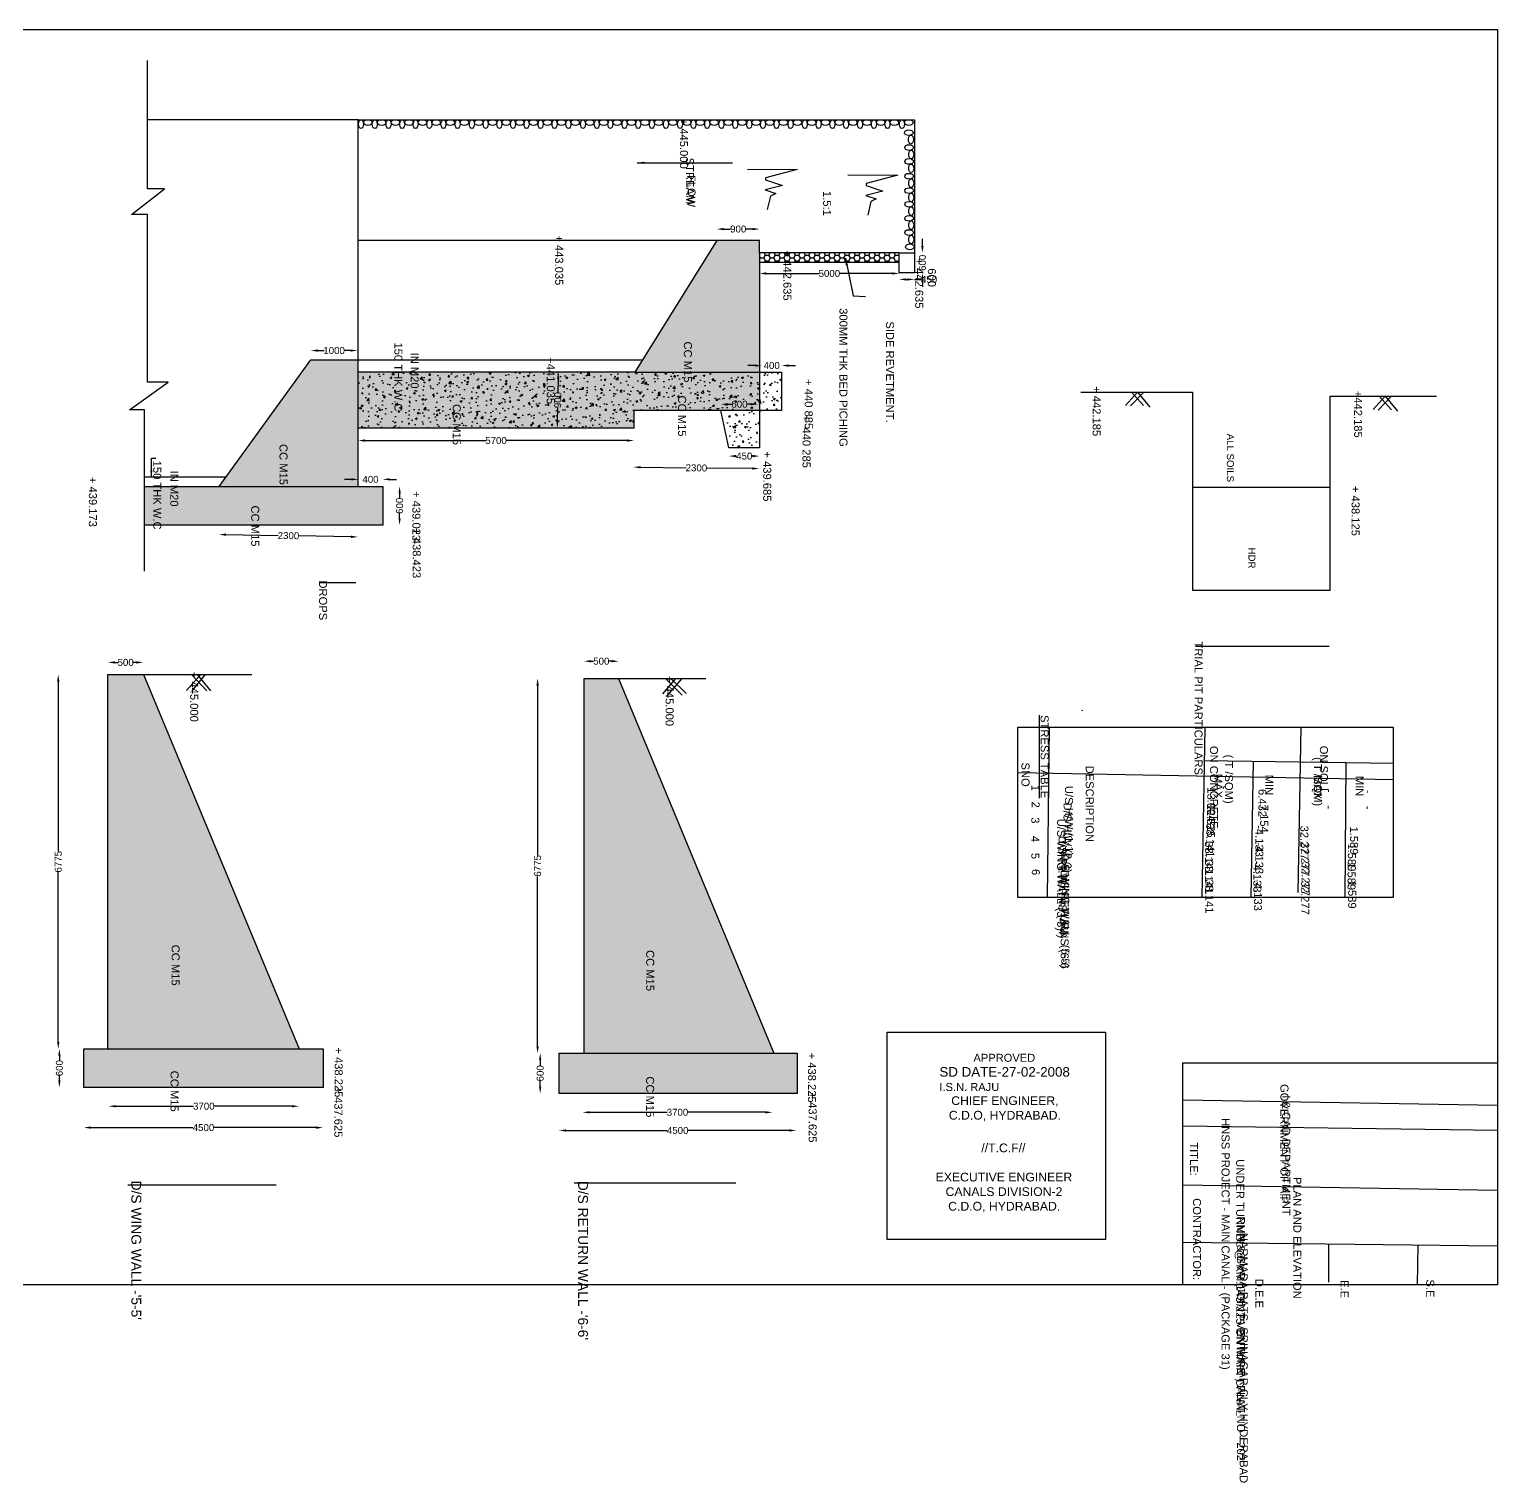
# Model space of a CAD drawing. Header units: millimetres. Extents: x 5867 to 51508, y 7566 to 34812.
# Drawn here: x 23979 to 51508, y 7566 to 34812 of the extents above; entities that cross this region are included whole.
import ezdxf

# ---------------------------------------------------------------- set-up
doc = ezdxf.new("R2010")
doc.units = ezdxf.units.MM
doc.header["$MEASUREMENT"] = 0
for name, color, linetype in [('DIM', 7, 'Continuous'), ('DWG', 7, 'Continuous'), ('TXT', 7, 'Continuous'), ('TXT @ 1', 7, 'Continuous')]:
    doc.layers.add(name, color=color, linetype=linetype)
doc.styles.add('Notes', font='arial.ttf', dxfattribs={"height": 0.1})
doc.styles.get("Standard").update_dxf_attribs({"font": 'arial.ttf'})
doc.dimstyles.new('Civil', dxfattribs={"dimtxt": 130, "dimasz": 130, "dimexe": 0.1, "dimexo": 0.0625, "dimgap": 0.09, "dimtad": 0, "dimdec": 0, "dimzin": 12, "dimdsep": 46, "dimtxsty": 'Standard', "dimcen": 0.1, "dimse1": 1, "dimse2": 1, "dimadec": 0, "dimazin": 2, "dimtfac": 1, "dimtdec": 0, "dimtofl": 0, "dimtmove": 0, "dimatfit": 3, "dimfxl": 1, "dimfrac": 1, "dimtolj": 1, "dimtzin": 0, "dimarcsym": 0})
pattern_1 = [(50, (0, 0), (358.6301, -31.376), [37.5, -412.5]), (355, (0, 0), (-69.3757, 376.096), [30, -330]), (100.45144, (29.9, -2.6), (289.2544, 344.72), [31.87, -350.571]), (46.1842, (0, 100), (533.6207, -82.7596), [56.25, -618.75]), (96.6356, (44.47, 93.1), (467.331, 487.0593), [47.805, -525.857]), (351.1842, (0, 100), (467.331, 487.059), [45, -495]), (21, (50, 75), (298.4535, -201.3094), [37.5, -412.5]), (326, (50, 75), (121.6577, 362.575), [30, -330]), (71.45144, (74.87, 58.22), (420.1112, 161.2656), [31.87, -350.571]), (37.5, (0, 0), (6.07993, 166.44693), [0, -326, 0, -335, 0, -331.25]), (7.5, (0, 0), (131.5348, 197.20586), [0, -191, 0, -318.5, 0, -126.25]), (327.5, (-111.5, 0), (266.9112, -11.27744), [0, -125, 0, -390, 0, -517.5]), (317.5, (-161.5, 0), (291.5931, 50.0525), [0, -162.5, 0, -259, 0, -367.5])]

# ---------------------------------------------------------------- blocks, each defined once
blk = doc.blocks.new('*D12')
at = {"layer": 'Defpoints', "color": 0, "transparency": 16777216}
for p in [(36870, 30851), (37670, 31068), (37670, 30851)]:
    blk.add_point(p, dxfattribs=at)
at = {"layer": 'DIM', "color": 0, "lineweight": -2, "transparency": 16777216}
for p, q in [((37000, 31068), (37126, 31068)), ((37540, 31068), (37413, 31068))]:
    blk.add_line(p, q, dxfattribs=at)
at = {"layer": 'DIM', "color": 0, "transparency": 16777216}
for points in [[(37000, 31089), (37000, 31046), (36870, 31068)], [(37540, 31089), (37540, 31046), (37670, 31068)]]:
    blk.add_solid(points, dxfattribs=at)
at = {"layer": 'DIM', "color": 0, "transparency": 16777216, "insert": (37270, 31068), "char_height": 130, "attachment_point": 5}
blk.add_mtext('\\A1;900', dxfattribs=at)
blk = doc.blocks.new('*D13')
at = {"layer": 'Defpoints', "color": 0, "transparency": 16777216}
for p in [(37670, 30446), (40288, 30446), (40288, 30235)]:
    blk.add_point(p, dxfattribs=at)
at = {"layer": 'DIM', "color": 0, "lineweight": -2, "transparency": 16777216}
for p, q in [((37800, 30235), (38785, 30235)), ((40158, 30235), (39173, 30235))]:
    blk.add_line(p, q, dxfattribs=at)
at = {"layer": 'DIM', "color": 0, "transparency": 16777216}
for points in [[(37800, 30257), (37800, 30214), (37670, 30235)], [(40158, 30257), (40158, 30214), (40288, 30235)]]:
    blk.add_solid(points, dxfattribs=at)
at = {"layer": 'DIM', "color": 0, "transparency": 16777216, "insert": (38979, 30235), "char_height": 130, "attachment_point": 5}
blk.add_mtext('\\A1;5000', dxfattribs=at)
blk = doc.blocks.new('*D14')
at = {"layer": 'Defpoints', "color": 0, "transparency": 16777216}
for p in [(40288, 30248), (40573, 30248), (40573, 30124)]:
    blk.add_point(p, dxfattribs=at)
at = {"layer": 'DIM', "color": 0, "lineweight": -2, "transparency": 16777216}
for p, q in [((40418, 30124), (40443, 30124)), ((40573, 30124), (40703, 30124))]:
    blk.add_line(p, q, dxfattribs=at)
at = {"layer": 'DIM', "color": 0, "transparency": 16777216}
for points in [[(40418, 30145), (40418, 30102), (40288, 30124)], [(40443, 30145), (40443, 30102), (40573, 30124)]]:
    blk.add_solid(points, dxfattribs=at)
at = {"layer": 'DIM', "color": 0, "transparency": 16777216, "insert": (40849, 30124), "char_height": 130, "attachment_point": 5}
blk.add_mtext('\\A1;450', dxfattribs=at)
blk = doc.blocks.new('*D15')
at = {"layer": 'Defpoints', "color": 0, "transparency": 16777216}
for p in [(40418, 30623), (40725, 30623), (40418, 30248)]:
    blk.add_point(p, dxfattribs=at)
at = {"layer": 'DIM', "color": 0, "lineweight": -2, "transparency": 16777216}
for p, q in [((40725, 30753), (40725, 30883)), ((40725, 30118), (40725, 29988))]:
    blk.add_line(p, q, dxfattribs=at)
at = {"layer": 'DIM', "color": 0, "transparency": 16777216}
for points in [[(40703, 30753), (40746, 30753), (40725, 30623)], [(40703, 30118), (40746, 30118), (40725, 30248)]]:
    blk.add_solid(points, dxfattribs=at)
at = {"layer": 'DIM', "color": 0, "transparency": 16777216, "insert": (40725, 30435), "char_height": 130, "attachment_point": 5, "rotation": 90}
blk.add_mtext('\\A1;600', dxfattribs=at)
blk = doc.blocks.new('*D16')
at = {"layer": 'Defpoints', "color": 0, "transparency": 16777216}
for p in [(30145, 27338), (35314, 27338), (35314, 27103)]:
    blk.add_point(p, dxfattribs=at)
at = {"layer": 'DIM', "color": 0, "lineweight": -2, "transparency": 16777216}
for p, q in [((30275, 27103), (32535, 27103)), ((35184, 27103), (32923, 27103))]:
    blk.add_line(p, q, dxfattribs=at)
at = {"layer": 'DIM', "color": 0, "transparency": 16777216}
for points in [[(30275, 27125), (30275, 27081), (30145, 27103)], [(35184, 27125), (35184, 27081), (35314, 27103)]]:
    blk.add_solid(points, dxfattribs=at)
at = {"layer": 'DIM', "color": 0, "transparency": 16777216, "insert": (32729, 27103), "char_height": 130, "attachment_point": 5}
blk.add_mtext('\\A1;5700', dxfattribs=at)
blk = doc.blocks.new('*D17')
at = {"layer": 'Defpoints', "color": 0, "transparency": 16777216}
for p in [(35314, 27103), (37670, 27076), (37664, 26577)]:
    blk.add_point(p, dxfattribs=at)
at = {"layer": 'DIM', "color": 0, "lineweight": -2, "transparency": 16777216}
for p, q in [((35438, 26603), (36291, 26593)), ((37534, 26578), (36681, 26588))]:
    blk.add_line(p, q, dxfattribs=at)
at = {"layer": 'DIM', "color": 0, "transparency": 16777216}
for points in [[(35438, 26624), (35438, 26581), (35308, 26604)], [(37534, 26600), (37534, 26557), (37664, 26577)]]:
    blk.add_solid(points, dxfattribs=at)
at = {"layer": 'DIM', "color": 0, "transparency": 16777216, "insert": (36486, 26590), "char_height": 130, "attachment_point": 5, "rotation": 359.338}
blk.add_mtext('\\A1;2300', dxfattribs=at)
blk = doc.blocks.new('*D18')
at = {"layer": 'Defpoints', "color": 0, "transparency": 16777216}
for p in [(36946, 27668), (37639, 27783), (37639, 27668)]:
    blk.add_point(p, dxfattribs=at)
at = {"layer": 'DIM', "color": 0, "lineweight": -2, "transparency": 16777216}
for p, q in [((37076, 27783), (37149, 27783)), ((37509, 27783), (37436, 27783))]:
    blk.add_line(p, q, dxfattribs=at)
at = {"layer": 'DIM', "color": 0, "transparency": 16777216}
for points in [[(37076, 27805), (37076, 27762), (36946, 27783)], [(37509, 27805), (37509, 27762), (37639, 27783)]]:
    blk.add_solid(points, dxfattribs=at)
at = {"layer": 'DIM', "color": 0, "transparency": 16777216, "insert": (37293, 27783), "char_height": 130, "attachment_point": 5}
blk.add_mtext('\\A1;600', dxfattribs=at)
blk = doc.blocks.new('*D19')
at = {"layer": 'Defpoints', "color": 0, "transparency": 16777216}
for p in [(33842, 28387), (33824, 27338), (33878, 27337)]:
    blk.add_point(p, dxfattribs=at)
at = {"layer": 'DIM', "color": 0, "lineweight": -2, "transparency": 16777216}
for p, q in [((33894, 28257), (33890, 28005)), ((33880, 27467), (33885, 27718))]:
    blk.add_line(p, q, dxfattribs=at)
at = {"layer": 'DIM', "color": 0, "transparency": 16777216}
for points in [[(33872, 28257), (33916, 28256), (33896, 28387)], [(33859, 27468), (33902, 27467), (33878, 27337)]]:
    blk.add_solid(points, dxfattribs=at)
at = {"layer": 'DIM', "color": 0, "transparency": 16777216, "insert": (33887, 27862), "char_height": 130, "attachment_point": 5, "rotation": 89.0081}
blk.add_mtext('\\A1;900', dxfattribs=at)
blk = doc.blocks.new('*D20')
at = {"layer": 'Defpoints', "color": 0, "transparency": 16777216}
for p in [(37096, 26968), (37670, 26968), (37670, 26812)]:
    blk.add_point(p, dxfattribs=at)
at = {"layer": 'DIM', "color": 0, "lineweight": -2, "transparency": 16777216}
for p, q in [((37226, 26812), (37237, 26812)), ((37540, 26812), (37529, 26812))]:
    blk.add_line(p, q, dxfattribs=at)
at = {"layer": 'DIM', "color": 0, "transparency": 16777216}
for points in [[(37226, 26834), (37226, 26790), (37096, 26812)], [(37540, 26834), (37540, 26790), (37670, 26812)]]:
    blk.add_solid(points, dxfattribs=at)
at = {"layer": 'DIM', "color": 0, "transparency": 16777216, "insert": (37383, 26812), "char_height": 130, "attachment_point": 5}
blk.add_mtext('\\A1;450', dxfattribs=at)
blk = doc.blocks.new('*D21')
at = {"layer": 'Defpoints', "color": 0, "transparency": 16777216}
for p in [(37712, 28387), (38084, 28509), (38084, 28387)]:
    blk.add_point(p, dxfattribs=at)
at = {"layer": 'DIM', "color": 0, "lineweight": -2, "transparency": 16777216}
for p, q in [((37582, 28509), (37452, 28509)), ((38214, 28509), (38344, 28509))]:
    blk.add_line(p, q, dxfattribs=at)
at = {"layer": 'DIM', "color": 0, "transparency": 16777216}
for points in [[(37582, 28530), (37582, 28487), (37712, 28509)], [(38214, 28530), (38214, 28487), (38084, 28509)]]:
    blk.add_solid(points, dxfattribs=at)
at = {"layer": 'DIM', "color": 0, "transparency": 16777216, "insert": (37898, 28509), "char_height": 130, "attachment_point": 5}
blk.add_mtext('\\A1;400', dxfattribs=at)
blk = doc.blocks.new('*D22')
at = {"layer": 'Defpoints', "color": 0, "transparency": 16777216}
for p in [(30131, 28790), (29255, 28619), (30131, 28619)]:
    blk.add_point(p, dxfattribs=at)
at = {"layer": 'DIM', "color": 0, "lineweight": -2, "transparency": 16777216}
for p, q in [((29385, 28790), (29505, 28790)), ((30001, 28790), (29881, 28790))]:
    blk.add_line(p, q, dxfattribs=at)
at = {"layer": 'DIM', "color": 0, "transparency": 16777216}
for points in [[(29385, 28812), (29385, 28769), (29255, 28790)], [(30001, 28812), (30001, 28769), (30131, 28790)]]:
    blk.add_solid(points, dxfattribs=at)
at = {"layer": 'DIM', "color": 0, "transparency": 16777216, "insert": (29693, 28790), "char_height": 130, "attachment_point": 5}
blk.add_mtext('\\A1;1000', dxfattribs=at)
blk = doc.blocks.new('*D23')
at = {"layer": 'Defpoints', "color": 0, "transparency": 16777216}
for p in [(27533, 25305), (30140, 25259), (30141, 25296)]:
    blk.add_point(p, dxfattribs=at)
at = {"layer": 'DIM', "color": 0, "lineweight": -2, "transparency": 16777216}
for p, q in [((27664, 25339), (28642, 25322)), ((30011, 25298), (29032, 25315))]:
    blk.add_line(p, q, dxfattribs=at)
at = {"layer": 'DIM', "color": 0, "transparency": 16777216}
for points in [[(27664, 25361), (27663, 25317), (27534, 25341)], [(30011, 25320), (30010, 25276), (30141, 25296)]]:
    blk.add_solid(points, dxfattribs=at)
at = {"layer": 'DIM', "color": 0, "transparency": 16777216, "insert": (28837, 25319), "char_height": 130, "attachment_point": 5, "rotation": 359.0031}
blk.add_mtext('\\A1;2300', dxfattribs=at)
blk = doc.blocks.new('*D24')
at = {"layer": 'Defpoints', "color": 0, "transparency": 16777216}
for p in [(30605, 26244), (30921, 26244), (30605, 25517)]:
    blk.add_point(p, dxfattribs=at)
at = {"layer": 'DIM', "color": 0, "lineweight": -2, "transparency": 16777216}
for p, q in [((30921, 26114), (30921, 26024)), ((30921, 25647), (30921, 25737))]:
    blk.add_line(p, q, dxfattribs=at)
at = {"layer": 'DIM', "color": 0, "transparency": 16777216}
for points in [[(30900, 26114), (30943, 26114), (30921, 26244)], [(30900, 25647), (30943, 25647), (30921, 25517)]]:
    blk.add_solid(points, dxfattribs=at)
at = {"layer": 'DIM', "color": 0, "transparency": 16777216, "insert": (30921, 25880), "char_height": 130, "attachment_point": 5, "rotation": 90}
blk.add_mtext('\\A1;600', dxfattribs=at)
blk = doc.blocks.new('*D25')
at = {"layer": 'Defpoints', "color": 0, "transparency": 16777216}
for p in [(30145, 26244), (30605, 26375), (30605, 26244)]:
    blk.add_point(p, dxfattribs=at)
at = {"layer": 'DIM', "color": 0, "lineweight": -2, "transparency": 16777216}
for p, q in [((30015, 26375), (29885, 26375)), ((30735, 26375), (30865, 26375))]:
    blk.add_line(p, q, dxfattribs=at)
at = {"layer": 'DIM', "color": 0, "transparency": 16777216}
for points in [[(30015, 26397), (30015, 26354), (30145, 26375)], [(30735, 26397), (30735, 26354), (30605, 26375)]]:
    blk.add_solid(points, dxfattribs=at)
at = {"layer": 'DIM', "color": 0, "transparency": 16777216, "insert": (30375, 26375), "char_height": 130, "attachment_point": 5}
blk.add_mtext('\\A1;400', dxfattribs=at)
blk = doc.blocks.new('*D26')
at = {"layer": 'Defpoints', "color": 0, "transparency": 16777216}
for p in [(34352, 14862), (37911, 14862), (37911, 14509)]:
    blk.add_point(p, dxfattribs=at)
at = {"layer": 'DIM', "color": 0, "lineweight": -2, "transparency": 16777216}
for p, q in [((34482, 14509), (35938, 14509)), ((37781, 14509), (36325, 14509))]:
    blk.add_line(p, q, dxfattribs=at)
at = {"layer": 'DIM', "color": 0, "transparency": 16777216}
for points in [[(34482, 14530), (34482, 14487), (34352, 14509)], [(37781, 14530), (37781, 14487), (37911, 14509)]]:
    blk.add_solid(points, dxfattribs=at)
at = {"layer": 'DIM', "color": 0, "transparency": 16777216, "insert": (36131, 14509), "char_height": 130, "attachment_point": 5}
blk.add_mtext('\\A1;3700', dxfattribs=at)
blk = doc.blocks.new('*D27')
at = {"layer": 'Defpoints', "color": 0, "transparency": 16777216}
for p in [(33912, 14147), (38358, 14168), (38358, 14147)]:
    blk.add_point(p, dxfattribs=at)
at = {"layer": 'DIM', "color": 0, "lineweight": -2, "transparency": 16777216}
for p, q in [((34042, 14168), (35938, 14168)), ((38228, 14168), (36332, 14168))]:
    blk.add_line(p, q, dxfattribs=at)
at = {"layer": 'DIM', "color": 0, "transparency": 16777216}
for points in [[(34042, 14190), (34042, 14147), (33912, 14168)], [(38228, 14190), (38228, 14147), (38358, 14168)]]:
    blk.add_solid(points, dxfattribs=at)
at = {"layer": 'DIM', "color": 0, "transparency": 16777216, "insert": (36135, 14168), "char_height": 130, "attachment_point": 5}
blk.add_mtext('\\A1;4500', dxfattribs=at)
blk = doc.blocks.new('*D28')
at = {"layer": 'Defpoints', "color": 0, "transparency": 16777216}
for p in [(33557, 15618), (33910, 15618), (33910, 14862)]:
    blk.add_point(p, dxfattribs=at)
at = {"layer": 'DIM', "color": 0, "lineweight": -2, "transparency": 16777216}
for p, q in [((33557, 15488), (33557, 15384)), ((33557, 14992), (33557, 15096))]:
    blk.add_line(p, q, dxfattribs=at)
at = {"layer": 'DIM', "color": 0, "transparency": 16777216}
for points in [[(33535, 15488), (33578, 15488), (33557, 15618)], [(33535, 14992), (33578, 14992), (33557, 14862)]]:
    blk.add_solid(points, dxfattribs=at)
at = {"layer": 'DIM', "color": 0, "transparency": 16777216, "insert": (33557, 15240), "char_height": 130, "attachment_point": 5, "rotation": 90}
blk.add_mtext('\\A1;600', dxfattribs=at)
blk = doc.blocks.new('*D29')
at = {"layer": 'Defpoints', "color": 0, "transparency": 16777216}
for p in [(33508, 22639), (34379, 22639), (34379, 15618)]:
    blk.add_point(p, dxfattribs=at)
at = {"layer": 'DIM', "color": 0, "lineweight": -2, "transparency": 16777216}
for p, q in [((33508, 22509), (33508, 19324)), ((33508, 15748), (33508, 18933))]:
    blk.add_line(p, q, dxfattribs=at)
at = {"layer": 'DIM', "color": 0, "transparency": 16777216}
for points in [[(33486, 22509), (33530, 22509), (33508, 22639)], [(33486, 15748), (33530, 15748), (33508, 15618)]]:
    blk.add_solid(points, dxfattribs=at)
at = {"layer": 'DIM', "color": 0, "transparency": 16777216, "insert": (33508, 19129), "char_height": 130, "attachment_point": 5, "rotation": 90}
blk.add_mtext('\\A1;6775', dxfattribs=at)
blk = doc.blocks.new('*D30')
at = {"layer": 'Defpoints', "color": 0, "transparency": 16777216}
for p in [(25001, 14976), (29486, 14976), (29486, 14222)]:
    blk.add_point(p, dxfattribs=at)
at = {"layer": 'DIM', "color": 0, "lineweight": -2, "transparency": 16777216}
for p, q in [((25131, 14222), (27047, 14222)), ((29356, 14222), (27440, 14222))]:
    blk.add_line(p, q, dxfattribs=at)
at = {"layer": 'DIM', "color": 0, "transparency": 16777216}
for points in [[(25131, 14244), (25131, 14201), (25001, 14222)], [(29356, 14244), (29356, 14201), (29486, 14222)]]:
    blk.add_solid(points, dxfattribs=at)
at = {"layer": 'DIM', "color": 0, "transparency": 16777216, "insert": (27244, 14222), "char_height": 130, "attachment_point": 5}
blk.add_mtext('\\A1;4500', dxfattribs=at)
blk = doc.blocks.new('*D31')
at = {"layer": 'Defpoints', "color": 0, "transparency": 16777216}
for p in [(25467, 14602), (29034, 14623), (29034, 14602)]:
    blk.add_point(p, dxfattribs=at)
at = {"layer": 'DIM', "color": 0, "lineweight": -2, "transparency": 16777216}
for p, q in [((25597, 14623), (27056, 14623)), ((28904, 14623), (27444, 14623))]:
    blk.add_line(p, q, dxfattribs=at)
at = {"layer": 'DIM', "color": 0, "transparency": 16777216}
for points in [[(25597, 14644), (25597, 14601), (25467, 14623)], [(28904, 14644), (28904, 14601), (29034, 14623)]]:
    blk.add_solid(points, dxfattribs=at)
at = {"layer": 'DIM', "color": 0, "transparency": 16777216, "insert": (27250, 14623), "char_height": 130, "attachment_point": 5}
blk.add_mtext('\\A1;3700', dxfattribs=at)
blk = doc.blocks.new('*D32')
at = {"layer": 'Defpoints', "color": 0, "transparency": 16777216}
for p in [(24542, 15699), (25001, 15699), (25001, 14976)]:
    blk.add_point(p, dxfattribs=at)
at = {"layer": 'DIM', "color": 0, "lineweight": -2, "transparency": 16777216}
for p, q in [((24542, 15569), (24542, 15481)), ((24542, 15106), (24542, 15194))]:
    blk.add_line(p, q, dxfattribs=at)
at = {"layer": 'DIM', "color": 0, "transparency": 16777216}
for points in [[(24520, 15569), (24564, 15569), (24542, 15699)], [(24520, 15106), (24564, 15106), (24542, 14976)]]:
    blk.add_solid(points, dxfattribs=at)
at = {"layer": 'DIM', "color": 0, "transparency": 16777216, "insert": (24542, 15337), "char_height": 130, "attachment_point": 5, "rotation": 90}
blk.add_mtext('\\A1;600', dxfattribs=at)
blk = doc.blocks.new('*D33')
at = {"layer": 'Defpoints', "color": 0, "transparency": 16777216}
for p in [(24521, 22715), (25453, 22715), (25453, 15699)]:
    blk.add_point(p, dxfattribs=at)
at = {"layer": 'DIM', "color": 0, "lineweight": -2, "transparency": 16777216}
for p, q in [((24521, 22585), (24521, 19402)), ((24521, 15829), (24521, 19012))]:
    blk.add_line(p, q, dxfattribs=at)
at = {"layer": 'DIM', "color": 0, "transparency": 16777216}
for points in [[(24499, 22585), (24543, 22585), (24521, 22715)], [(24499, 15829), (24543, 15829), (24521, 15699)]]:
    blk.add_solid(points, dxfattribs=at)
at = {"layer": 'DIM', "color": 0, "transparency": 16777216, "insert": (24521, 19207), "char_height": 130, "attachment_point": 5, "rotation": 90}
blk.add_mtext('\\A1;6775', dxfattribs=at)
blk = doc.blocks.new('*D34')
at = {"layer": 'Defpoints', "color": 0, "transparency": 16777216}
for p in [(26118, 22944), (25453, 22715), (26118, 22715)]:
    blk.add_point(p, dxfattribs=at)
at = {"layer": 'DIM', "color": 0, "lineweight": -2, "transparency": 16777216}
for p, q in [((25583, 22944), (25642, 22944)), ((25988, 22944), (25929, 22944))]:
    blk.add_line(p, q, dxfattribs=at)
at = {"layer": 'DIM', "color": 0, "transparency": 16777216}
for points in [[(25583, 22965), (25583, 22922), (25453, 22944)], [(25988, 22965), (25988, 22922), (26118, 22944)]]:
    blk.add_solid(points, dxfattribs=at)
at = {"layer": 'DIM', "color": 0, "transparency": 16777216, "insert": (25785, 22944), "char_height": 130, "attachment_point": 5}
blk.add_mtext('\\A1;500', dxfattribs=at)
blk = doc.blocks.new('*D35')
at = {"layer": 'Defpoints', "color": 0, "transparency": 16777216}
for p in [(35026, 22966), (34379, 22639), (35026, 22639)]:
    blk.add_point(p, dxfattribs=at)
at = {"layer": 'DIM', "color": 0, "lineweight": -2, "transparency": 16777216}
for p, q in [((34509, 22966), (34559, 22966)), ((34896, 22966), (34846, 22966))]:
    blk.add_line(p, q, dxfattribs=at)
at = {"layer": 'DIM', "color": 0, "transparency": 16777216}
for points in [[(34509, 22988), (34509, 22944), (34379, 22966)], [(34896, 22988), (34896, 22944), (35026, 22966)]]:
    blk.add_solid(points, dxfattribs=at)
at = {"layer": 'DIM', "color": 0, "transparency": 16777216, "insert": (34703, 22966), "char_height": 130, "attachment_point": 5}
blk.add_mtext('\\A1;500', dxfattribs=at)

msp = doc.modelspace()

# ---------------------------------------------------------------- hatches: boundary and pattern name
at = {"layer": 'DWG'}
h = msp.add_hatch(dxfattribs=at)
h.set_pattern_fill('AR-CONC', color=256, scale=50)
h.set_pattern_definition(pattern_1)
h.paths.add_polyline_path([(30604.5, 26244.3), (26135.3, 26244.3), (26135.3, 25516.7), (30604.5, 25516.7)])
h.paths.add_polyline_path([(30144.7, 28618.8), (29255, 28618.8), (27539.8, 26244.3), (30144.7, 26244.3)])
h.paths.add_polyline_path([(37669.7, 28387.5), (35330.1, 28387.5), (30144.7, 28387.5), (30144.7, 27338.1), (35313.8, 27338.1), (35313.8, 27667.5), (37669.7, 27667.5)])
h.paths.add_polyline_path([(37669.7, 30446.2), (37669.7, 30622.9), (37669.7, 30851.2), (36869.8, 30851.2), (35330.1, 28387.5), (37669.7, 28387.5)])
h = msp.add_hatch(dxfattribs=at)
h.set_pattern_fill('HONEY', color=256, scale=500)
h.paths.add_polyline_path([(40288.5, 30622.9), (37669.7, 30622.9), (37669.7, 30446.2), (40288.5, 30446.2)])
h = msp.add_hatch(dxfattribs=at)
h.set_pattern_fill('AR-CONC', color=256, scale=50)
h.set_pattern_definition(pattern_1)
h.paths.add_polyline_path([(37669.7, 27667.5), (36946.3, 27667.5), (37096.4, 26968.2), (37669.7, 26968.2)])
h.paths.add_polyline_path([(37669.7, 28387.5), (35330.1, 28387.5), (30144.7, 28387.5), (30144.7, 27338.1), (35313.8, 27338.1), (35313.8, 27667.5), (37669.7, 27667.5)])
h.paths.add_polyline_path([(38083.6, 28387.5), (37669.7, 28387.5), (37669.7, 27667.5), (38083.6, 27667.5)])
h = msp.add_hatch(dxfattribs=at)
h.set_pattern_fill('AR-CONC', color=256, scale=50)
h.set_pattern_definition(pattern_1)
h.paths.add_polyline_path([(11707.7, 22759.3), (11130.8, 22759.3), (8086.1, 15757.1), (11707.7, 15757.1)])
h.paths.add_polyline_path([(12128.8, 15757.1), (7620.5, 15757.1), (7620.5, 15078.6), (12128.8, 15078.6)])
h.paths.add_polyline_path([(21003.2, 15753.6), (16574.2, 15753.6), (16574.2, 15035.6), (21003.2, 15035.6)])
h.paths.add_polyline_path([(20622.1, 22730.5), (20053.7, 22730.5), (17036.9, 15753.6), (20622.1, 15753.6)])
h.paths.add_polyline_path([(26117.7, 22714.9), (25453, 22714.9), (25453, 15698.9), (29039.2, 15698.9)])
h.paths.add_polyline_path([(29486.1, 15698.9), (25001.3, 15698.9), (25001.3, 14975.9), (29486.1, 14975.9)])
h = msp.add_hatch(dxfattribs=at)
h.set_pattern_fill('AR-CONC', color=256, scale=50)
h.set_pattern_definition(pattern_1)
h.paths.add_polyline_path([(35026.2, 22639), (34378.9, 22639), (34378.9, 15618), (37937.3, 15618)])
h.paths.add_polyline_path([(38377.4, 15618), (33910.2, 15618), (33910.2, 14862.2), (38377.4, 14862.2)])

# ---------------------------------------------------------------- linework, layer by layer
msp.add_lwpolyline([(51508.4, 11272.9), (5867.3, 11272.9), (5867.3, 34811.9), (51508.4, 34811.9)], close=True)
for points in [[(26135.3, 24652.9), (26135.3, 27639.1), (26135.3, 27678.4), (25857, 27678.4), (26579.9, 28197.9), (26195.8, 28197.9), (26195.8, 31342.3), (25896, 31342.3), (26512.9, 31823.1), (26194.3, 31823.1), (26194.3, 34227.5)], [(30144.7, 33118.5), (26194.3, 33118.5)], [(30144.7, 26244.3), (30144.7, 33118.5), (40572.8, 33118.5), (40572.8, 30248), (40288.5, 30248), (40288.5, 30622.9), (40572.8, 30622.9)], [(37441.4, 32191), (38375.3, 32183.8), (37783.6, 32027.2), (37783.6, 31988), (38097.2, 31884.8), (37776.4, 31802.9), (37972.5, 31735.2), (37872.7, 31685.4), (37815.6, 31432.6)], [(39327, 32087.7), (40260.9, 32080.6), (39669.2, 31923.9), (39669.2, 31884.8), (39982.9, 31781.5), (39662.1, 31699.6), (39858.1, 31632), (39758.3, 31582.1), (39701.3, 31329.4)], [(37669.7, 30622.9), (37669.7, 30851.2), (30144.7, 30851.2)], [(36869.8, 30851.2), (35330.1, 28387.5), (38083.6, 28387.5), (38083.6, 27667.5), (35313.8, 27667.5), (35313.8, 27338.1), (30144.7, 27338.1)], [(40288.5, 30622.9), (37669.7, 30622.9), (37669.7, 30446.2), (40288.5, 30446.2)], [(37669.7, 30446.2), (37669.7, 26968.2), (37096.4, 26968.2), (36946.3, 27667.5)], [(27539.8, 26244.3), (29255, 28618.8)], [(29255, 28618.8), (35474.6, 28618.8)], [(35330.1, 28387.5), (30144.7, 28387.5)], [(43692.7, 28012.6), (45786.9, 28012.6), (45786.9, 24297.4), (48369.8, 24297.4), (48369.8, 27933), (50364.3, 27933)], [(44756.2, 28012.6), (44529.6, 27761.9)], [(44873.3, 28012.6), (44624, 27754.4)], [(44642.9, 28012.6), (44869.5, 27758.1)], [(44756.2, 28012.6), (44986.5, 27731.7)], [(49402.2, 27933), (49175.7, 27682.2)], [(49519.3, 27933), (49270.1, 27674.7)], [(49289, 27933), (49515.5, 27678.4)], [(49402.2, 27933), (49632.6, 27652)], [(27662.7, 26414.4), (26135.3, 26414.4)], [(26135.3, 26244.3), (30604.5, 26244.3), (30604.5, 25516.7), (26135.3, 25516.7)], [(45786.9, 26226.6), (48369.8, 26226.6)], [(25453, 15698.9), (25453, 22714.9), (26117.7, 22714.9), (29039.2, 15698.9)], [(26117.7, 22714.9), (28149, 22714.9)], [(27196.8, 22714.9), (26924.1, 22417.8)], [(27018, 22714.9), (27304.1, 22408.9)], [(27277.3, 22714.9), (27026.9, 22413.4)], [(27125.3, 22714.9), (27375.6, 22413.4)], [(34378.9, 15618), (34378.9, 22639), (35026.2, 22639), (37937.3, 15618)], [(35026.2, 22639), (36662, 22639)], [(36096.7, 22639), (35853.3, 22352)], [(35904.3, 22639), (36218.4, 22328.5)], [(36214.5, 22639), (35927.9, 22312.8)], [(36006.4, 22639), (36293, 22359.9)]]:
    msp.add_lwpolyline(points, dxfattribs=at)
for points in [[(25001.3, 15698.9), (29486.1, 15698.9), (29486.1, 14975.9), (25001.3, 14975.9)], [(33910.2, 15618), (38377.4, 15618), (38377.4, 14862.2), (33910.2, 14862.2)]]:
    msp.add_lwpolyline(points, close=True, dxfattribs=at)
for centre, major_axis, ratio in [((30197.8, 33036.6), (0.5, 80.8), 0.5803953), ((30326.2, 33065.4), (-82, -1.1), 0.650656), ((30455.6, 33036.6), (0.5, 80.8), 0.5803953), ((30584, 33065.4), (-82, -1.1), 0.650656), ((30714.4, 33036.6), (0.5, 80.8), 0.5803953), ((30842.8, 33065.4), (-82, -1.1), 0.650656), ((30969.2, 33036.6), (0.5, 80.8), 0.5803953), ((31097.5, 33065.4), (-82, -1.1), 0.650656), ((31220.5, 33036.6), (0.5, 80.8), 0.5803953), ((31348.9, 33065.4), (-82, -1.1), 0.650656), ((31479.4, 33036.6), (0.5, 80.8), 0.5803953), ((31607.8, 33065.4), (-82, -1.1), 0.650656), ((31743.3, 33036.6), (0.5, 80.8), 0.5803953), ((31871.7, 33065.4), (-82, -1.1), 0.650656), ((32007.2, 33036.6), (0.5, 80.8), 0.5803953), ((32135.6, 33065.4), (-82, -1.1), 0.650656), ((32276.2, 33036.6), (0.5, 80.8), 0.5803953), ((32404.5, 33065.4), (-82, -1.1), 0.650656), ((32535.1, 33036.6), (0.5, 80.8), 0.5803953), ((32663.4, 33065.4), (-82, -1.1), 0.650656), ((32791.5, 33036.6), (0.5, 80.8), 0.5803953), ((32919.8, 33065.4), (-82, -1.1), 0.650656), ((33047.6, 33036.6), (0.5, 80.8), 0.5803953), ((33175.9, 33065.4), (-82, -1.1), 0.650656), ((33301.5, 33036.6), (0.5, 80.8), 0.5803953), ((33429.8, 33065.4), (-82, -1.1), 0.650656), ((33565.4, 33036.6), (0.5, 80.8), 0.5803953), ((33693.7, 33065.4), (-82, -1.1), 0.650656), ((33826.8, 33036.6), (0.5, 80.8), 0.5803953), ((33955.1, 33065.4), (-82, -1.1), 0.650656), ((34085.7, 33036.6), (0.5, 80.8), 0.5803953), ((34214, 33065.4), (-82, -1.1), 0.650656), ((34359.6, 33036.6), (0.5, 80.8), 0.5803953), ((34488, 33065.4), (-82, -1.1), 0.650656), ((34618.5, 33036.6), (0.5, 80.8), 0.5803953), ((34746.9, 33065.4), (-82, -1.1), 0.650656), ((34872.4, 33036.6), (0.5, 80.8), 0.5803953), ((35000.7, 33065.4), (-82, -1.1), 0.650656), ((35138.8, 33036.6), (0.5, 80.8), 0.5803953), ((35267.2, 33065.4), (-82, -1.1), 0.650656), ((35394.6, 33036.6), (0.5, 80.8), 0.5803953), ((35522.9, 33065.4), (-82, -1.1), 0.650656), ((35650.9, 33036.6), (0.5, 80.8), 0.5803953), ((35779.3, 33065.4), (-82, -1.1), 0.650656), ((35914.9, 33036.6), (0.5, 80.8), 0.5803953), ((36043.2, 33065.4), (-82, -1.1), 0.650656), ((36178.8, 33036.6), (0.5, 80.8), 0.5803953), ((36307.1, 33065.4), (-82, -1.1), 0.650656), ((36430.1, 33036.6), (0.5, 80.8), 0.5803953), ((36558.5, 33065.4), (-82, -1.1), 0.650656), ((36689, 33036.6), (0.5, 80.8), 0.5803953), ((36817.4, 33065.4), (-82, -1.1), 0.650656), ((36955.5, 33036.6), (0.5, 80.8), 0.5803953), ((37083.8, 33065.4), (-82, -1.1), 0.650656), ((37214.3, 33036.6), (0.5, 80.8), 0.5803953), ((37342.7, 33065.4), (-82, -1.1), 0.650656), ((37477.6, 33036.6), (0.5, 80.8), 0.5803953), ((37605.9, 33065.4), (-82, -1.1), 0.650656), ((37734, 33036.6), (0.5, 80.8), 0.5803953), ((37862.3, 33065.4), (-82, -1.1), 0.650656), ((37987.8, 33036.6), (0.5, 80.8), 0.5803953), ((38116.2, 33065.4), (-82, -1.1), 0.650656), ((38251.8, 33036.6), (0.5, 80.8), 0.5803953), ((38380.1, 33065.4), (-82, -1.1), 0.650656), ((38518.2, 33036.6), (0.5, 80.8), 0.5803953), ((38646.5, 33065.4), (-82, -1.1), 0.650656), ((38777.1, 33036.6), (0.5, 80.8), 0.5803953), ((38905.4, 33065.4), (-82, -1.1), 0.650656), ((39036, 33036.6), (0.5, 80.8), 0.5803953), ((39164.3, 33065.4), (-82, -1.1), 0.650656), ((39292.4, 33036.6), (0.5, 80.8), 0.5803953), ((39420.7, 33065.4), (-82, -1.1), 0.650656), ((39555.3, 33036.6), (0.5, 80.8), 0.5803953), ((39683.6, 33065.4), (-82, -1.1), 0.650656), ((39814.2, 33036.6), (0.5, 80.8), 0.5803953), ((39942.5, 33065.4), (-82, -1.1), 0.650656), ((40068, 33036.6), (0.5, 80.8), 0.5803953), ((40196.4, 33065.4), (-82, -1.1), 0.650656), ((40339.5, 33036.6), (0.5, 80.8), 0.5803953), ((40467.8, 33065.4), (-82, -1.1), 0.650656), ((40467.8, 32875.3), (-82, -1.1), 0.650656), ((40507.9, 32746.1), (0.5, 80.8), 0.5803953), ((40472.9, 32596.7), (-82, -1.1), 0.650656), ((40512.9, 32467.4), (0.5, 80.8), 0.5803953), ((40472.9, 32335.6), (-82, -1.1), 0.650656), ((40512.9, 32206.4), (0.5, 80.8), 0.5803953), ((40472.9, 32059.4), (-82, -1.1), 0.650656), ((40512.9, 31930.2), (0.5, 80.8), 0.5803953), ((40472.9, 31788.7), (-82, -1.1), 0.650656), ((40512.9, 31659.5), (0.5, 80.8), 0.5803953), ((40472.9, 31532.7), (-82, -1.1), 0.650656), ((40512.9, 31403.4), (0.5, 80.8), 0.5803953), ((40472.9, 31269.1), (-82, -1.1), 0.650656), ((40512.9, 31139.8), (0.5, 80.8), 0.5803953), ((40472.9, 31002.9), (-82, -1.1), 0.650656), ((40512.9, 30873.7), (0.5, 80.8), 0.5803953), ((40488.1, 30735.1), (-82, -1.1), 0.650656)]:
    msp.add_ellipse(centre, major_axis=major_axis, ratio=ratio, dxfattribs=at)
at = {"layer": 'TXT'}
for p, q in [((29429.1, 24444.8), (30098.8, 24444.8)), ((45844.1, 23247.8), (48350.1, 23247.8)), ((25824.9, 13147.9), (28603.6, 13147.9)), ((34193.5, 13184.3), (37222.8, 13184.3))]:
    msp.add_line(p, q, dxfattribs=at)
for points in [[(43719.7, 22045.6), (43715.5, 22028.6)], [(43101, 21728.2), (43063.5, 18534.6)], [(46017.8, 21728.2), (45961.5, 18534.6)], [(47818.4, 21728.2), (47762.2, 18630.3)], [(46006.8, 21104.6), (49551.9, 21057.3)], [(46927.6, 21092.3), (46880.6, 18534.6)], [(48662.7, 21069.2), (48643.7, 18534.6)], [(42511.3, 20879.3), (49551.9, 20748.1)], [(45603.1, 14742.4), (51508.4, 14640.1)], [(45603.1, 14256.6), (51508.4, 14171.3)], [(45603.1, 13148.5), (51508.4, 13046.2)], [(45603.1, 12074.6), (51508.4, 12006.4)], [(48334.4, 12043), (48334.4, 11322)], [(50015.1, 12023.6), (49997.8, 11272.9)]]:
    msp.add_lwpolyline(points, dxfattribs=at)
for points in [[(42511.3, 21728.2), (49551.9, 21728.2), (49551.9, 18534.6), (42511.3, 18534.6)], [(40062.7, 16009.3), (44157.1, 16009.3), (44157.1, 12125.2), (40062.7, 12125.2)], [(45603.1, 15439.4), (51508.4, 15439.4), (51508.4, 11272.9), (45603.1, 11272.9)]]:
    msp.add_lwpolyline(points, close=True, dxfattribs=at)

# ---------------------------------------------------------------- texts
at = {"layer": 'TXT @ 1', "style": 'Notes'}
for s, height, p in [('+ 445.000', 150, (36177.1, 33137.1)), ('STREAM', 150, (36288.8, 32405.5)), ('FLOW', 150, (36318.6, 32083.1)), ('1.5:1', 150, (38862.4, 31781.8)), ('+ 443.035', 150, (33838.3, 30951.1)), ('+ 442.635', 150, (38116.4, 30664.1)), ('+ 442.635', 150, (40588.5, 30516.5)), ('600', 150, (40825.6, 30332.1)), ('300MM THK BED PICHING', 150, (39167.6, 29584.3)), ('SIDE REVETMENT.', 150, (40041.4, 29337.3)), ('150 THK W.C', 150, (30823, 28941.1)), ('CC M15', 150, (36251.3, 28960.6)), ('IN M20', 150, (31128.7, 28752.4)), ('+441.035', 150, (33680.8, 28666.3)), ('+ 440 885', 150, (38516.9, 28253.8)), ('+ 442.185', 150, (43915.6, 28123.2)), ('CC M15', 150, (36143.7, 27947.5)), ('+442.185', 150, (48818.1, 28035.8)), ('CC M15', 150, (31917.2, 27787.5)), ('+  440 285', 150, (38475.8, 27585.7)), ('CC M15', 150, (28669.4, 27038)), ('ALL SOILS', 130, (46431.8, 27232.7)), ('150 THK W.C', 150, (26301.9, 26725.9)), ('+ 439.685', 150, (37738.9, 26898.6)), ('IN M20', 150, (26620.1, 26540)), ('+ 439.173', 150, (25095.3, 26421.8)), ('+ 438.125', 150, (48770.2, 26252.2)), ('+ 439.023', 150, (31160.8, 26155.6)), ('CC M15', 150, (28138.9, 25885.7)), ('+ 438.423', 150, (31166.1, 25460.2)), ('HDR', 130, (46835.7, 25097.7)), ('DROPS', 150, (29411.2, 24480.2)), ('TRIAL PIT PARTICULARS', 150, (45825.1, 23336)), ('+ 445.000', 150, (26995.4, 22767)), ('+ 445.000', 150, (35908.3, 22687.1)), ('%%USTRESS TABLE', 150, (42940.1, 21956.4)), ('ON CONCRETE', 150, (46114.7, 21377.8)), ('( T /SQM)', 150, (46396.1, 21215)), ('ON SOLL', 150, (48176.3, 21381.7)), ('SNO', 150, (42581.4, 21066.5)), ('DESCRIPTION', 150, (43785.7, 21008.4)), ('( T /SQM)', 150, (48064.6, 21168.2)), ('MAX', 150, (46198.8, 20853.2)), ('MIN', 150, (47150, 20840.3)), ('MAX', 150, (48057.4, 20832.4)), ('MIN', 150, (48847.2, 20817.2)), ('1', 150, (42768.3, 20649.2)), ('U/S H/W (1-1)', 150, (43396.7, 20628)), ('13.004', 150, (46064.8, 20602.2)), ('6.432', 150, (47024.3, 20570.3)), ('-', 150, (48279.9, 20575.9)), ('-', 150, (49013, 20553)), ('2', 150, (42771.5, 20335.4)), ('D/S H/W (2-2)', 150, (43369.9, 20315.2)), ('12.525', 150, (46059.6, 20300.5)), ('7.154', 150, (47056.2, 20275.2)), ('-', 150, (48274.8, 20264.6)), ('-', 150, (49005.4, 20254.3)), ('3', 150, (42765.1, 20040.7)), ('U/S WING WALL (3-3)', 150, (43250.3, 20013.6)), ('38.141', 150, (46045.7, 19925.9)), ('-4.133', 150, (46966.2, 19892.3)), ('32.277', 150, (47810.7, 19883.7)), ('1.589', 150, (48740.5, 19866.8)), ('4', 150, (42765.1, 19691.8)), ('U/S RETURNS (4-4)', 150, (43275.9, 19692)), ('38.141', 150, (46022.9, 19591.3)), ('-4.133', 150, (46964.3, 19568.4)), ('32.277', 150, (47824.8, 19574.1)), ('5', 150, (42765.1, 19373.3)), ('D/S WING WALL  (5-5)', 150, (43328.7, 19373.4)), ('1.589', 150, (48699.9, 19549.8)), ('6', 150, (42774.6, 19069.9)), ('D/S RETURNS (6-6', 150, (43315.6, 19050.6)), ('38.141', 150, (46024.3, 19239)), ('-4.133', 150, (46927.7, 19222.6)), ('32.277', 150, (47833.1, 19204.7)), ('1.589', 150, (48694.1, 19198.2)), ('38.141', 150, (46028.7, 18878.1)), ('-4.133', 150, (46939.3, 18879.9)), ('32.277', 150, (47825.6, 18852.3)), ('1.589', 150, (48706.7, 18852.4)), ('CC M15', 150, (26646.6, 17650.6)), ('CC M15', 150, (35544.9, 17550.2)), ('+ 438.225', 150, (29704.2, 15726.8)), ('+ 438.225', 150, (38578.7, 15627.4)), ('CC M15', 150, (26626.8, 15288.4)), ('CC M15', 150, (35542.6, 15182)), ('+ 437.625', 150, (29698.1, 14976.3)), ('+ 437.625', 150, (38590.5, 14880.6)), ('GOVERNMENT OF A.P', 150, (47436.5, 15038.7)), ('I.& CAD DEPARTMENT', 150, (47469.2, 14829.8)), ('HNSS PROJECT - MAIN CANAL - (PACKAGE 31)', 150, (46332.3, 14399)), ('TITLE:', 150, (45740.9, 13947)), ('UNDER TUNNEL @ KM.145.225 ON MAIN CANAL', 150, (46606.7, 13628.7)), ('PLAN AND ELEVATION', 150, (47678.2, 13295.8)), ("D/S WING WALL -'5-5'", 185, (25891.8, 13228.3)), ("D/S RETURN WALL -'6-6'", 185, (34268, 13224.3)), ('CONTRACTOR:', 150, (45796.6, 12898.4)), ('RMN & GVR (JOINT VENTURE ) FLAT NO - 202', 150, (46621, 12558.6)), ('NARMADA PATS, SRINAGAR CLY,HYDERABAD', 150, (46672.8, 12248)), ('D.E.E', 150, (46965, 11387.3)), ('E.E', 150, (48564, 11361.8)), ('S.E', 150, (50169.8, 11375.9))]:
    msp.add_text(s, height=height, rotation=270, dxfattribs=at).set_placement(p)
at = {"layer": 'TXT @ 1', "attachment_point": 1, "style": 'Notes'}
for s, insert, char_height, width in [('\\pi644.94687;APPROVED\\P\\pi6.36324;{\\H1.2x;SD DATE-27-02-2008 \\P\\pi674.96698;}I.S.N. RAJU \\P\\pi228.09989;{\\H1.1x;CHIEF ENGINEER, \\P\\pi183.26817;C.D.O, HYDRABAD.}', (41035.5, 15605.4), 149.185, 2436.967), ('\\pi865.72013;//T.C.F// \\P\\pi1279.61598;\\P\\pi9.88761;EXECUTIVE ENGINEER\\P\\pi195.76294;CANALS DIVISION-2\\P\\pi244.4006;C.D.O, HYDRABAD.', (40961.6, 13924.1), 164.103, 2559.232)]:
    msp.add_mtext(s, dxfattribs=dict(at, insert=insert, char_height=char_height, width=width))

# ---------------------------------------------------------------- dimensions: what is measured, and where the dimension line sits
at = {"layer": 'DIM'}
for p1, p2, distance, text, picture, middle in [((36869.8, 30851.2), (37669.7, 30851.2), 216.4, '900', '*D12', (37269.7, 31067.6)), ((40418.2, 30248), (40418.2, 30622.9), -306.6, '600', '*D15', (40724.8, 30435.4)), ((37669.7, 30446.2), (40288.5, 30446.2), -211, '5000', '*D13', (38979.1, 30235.2)), ((40288.5, 30248), (40572.8, 30248), -124.3, '450', '*D14', (40848.9, 30123.6)), ((29255, 28618.8), (30131.5, 28618.8), 171.5, '1000', '*D22', (29693.2, 28790.3)), ((33841.9, 28387.5), (33823.7, 27338.1), 54.5, '900', '*D19', (33887.3, 27861.9)), ((37712.5, 28387.5), (38083.6, 28387.5), 121.1, '400', '*D21', (37898, 28508.6)), ((36946.3, 27667.5), (37639, 27667.5), 115.9, '600', '*D18', (37292.7, 27783.4)), ((30144.7, 27338.1), (35313.8, 27338.1), -235.2, '5700', '*D16', (32729.3, 27102.9)), ((35313.8, 27102.9), (37669.7, 27075.7), -498.9, '2300', '*D17', (36486, 26590.4)), ((37096.4, 26968.2), (37669.7, 26968.2), -156.3, '450', '*D20', (37383.1, 26811.9)), ((30144.7, 26244.3), (30604.5, 26244.3), 131, '400', '*D25', (30374.6, 26375.2)), ((30604.5, 25516.7), (30604.5, 26244.3), -316.9, '600', '*D24', (30921.4, 25880.5)), ((27533.1, 25304.6), (30140.2, 25259.2), 36.6, '2300', '*D23', (28837.3, 25318.5)), ((25453, 22714.9), (26117.7, 22714.9), 228.6, '500', '*D34', (25785.3, 22943.5)), ((34378.9, 22639), (35026.2, 22639), 327.1, '500', '*D35', (34702.5, 22966.1)), ((25453, 15698.9), (25453, 22714.9), 931.9, '6775', '*D33', (24521.1, 19206.9)), ((34378.9, 15618), (34378.9, 22639), 870.9, '6775', '*D29', (33508, 19128.5)), ((25001.3, 14975.9), (25001.3, 15698.9), 459.4, '600', '*D32', (24541.9, 15337.4)), ((33910.2, 14862.2), (33910.2, 15618), 353.4, '600', '*D28', (33556.8, 15240.1)), ((25001.3, 14975.9), (29486.1, 14975.9), -753.6, '4500', '*D30', (27243.7, 14222.3)), ((25466.9, 14602.3), (29033.8, 14602.3), 20.4, '3700', '*D31', (27250.4, 14622.7)), ((34352.3, 14862.2), (37910.7, 14862.2), -353.4, '3700', '*D26', (36131.5, 14508.8)), ((33911.9, 14147), (38358.1, 14147), 21.3, '4500', '*D27', (36135, 14168.3))]:
    dim = msp.add_aligned_dim(p1=p1, p2=p2, distance=distance, text=text, dimstyle='Civil', dxfattribs=at)
    dim.commit()
    dim.dimension.update_dxf_attribs({"geometry": picture, "text_midpoint": middle})

# ---------------------------------------------------------------- leaders
at = {"layer": 'TXT'}
for points in [[(35378.2, 32310.4), (37164.3, 32310.4)], [(39279.9, 30520.3), (39428, 29817.7), (39658.3, 29801.3)], [(26266.8, 26414.4), (26266.8, 26775.4), (26353.6, 26775.4)]]:
    msp.add_leader(points, dimstyle='Civil', override={"dimgap": 0.09, "dimtad": 0}, dxfattribs=at)

doc.saveas('drawing.dxf')
